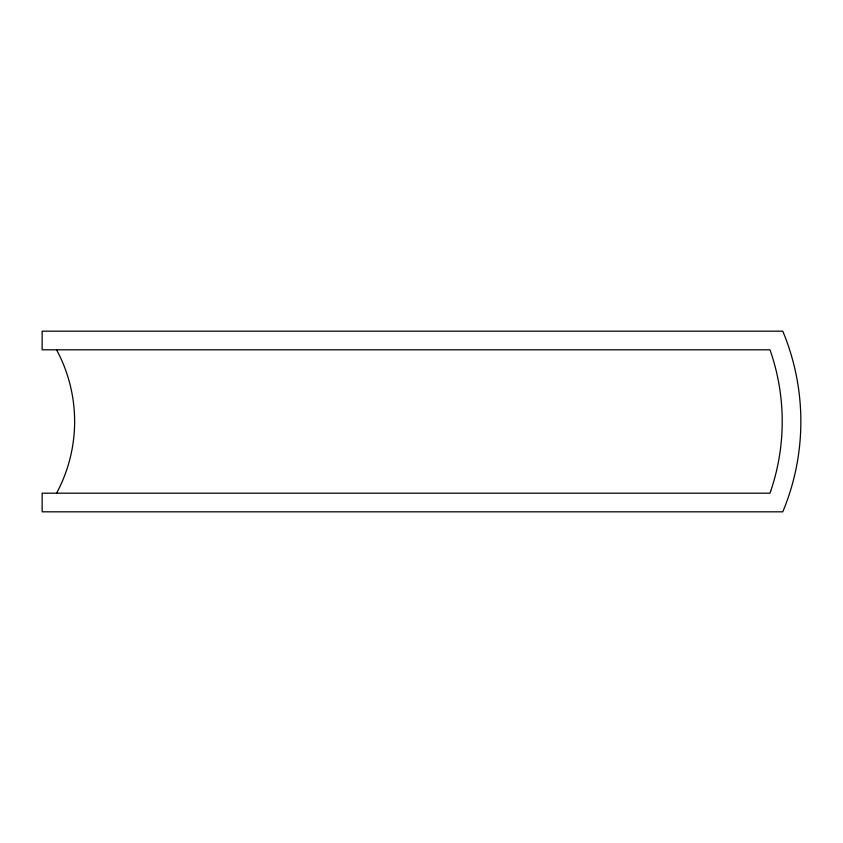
<?xml version="1.0" encoding="UTF-8"?>
<svg xmlns="http://www.w3.org/2000/svg" width="843" height="843" viewBox="0 0 843 843"><rect width="100%" height="100%" fill="white"/><g stroke="black" fill="none" stroke-linecap="round" stroke-linejoin="round"><path stroke-width="1.26" d="M56.565 349.803A151.319 151.319 0 0 1 56.565 493.197M770.618 491.353L769.922 493.197L42.15 493.197L42.15 511.817L782.789 511.817A234.839 234.839 0 0 0 782.789 331.183L42.15 331.183L42.15 349.803L769.922 349.803L770.618 351.647A216.208 216.208 0 0 1 770.618 491.353"/></g></svg>
